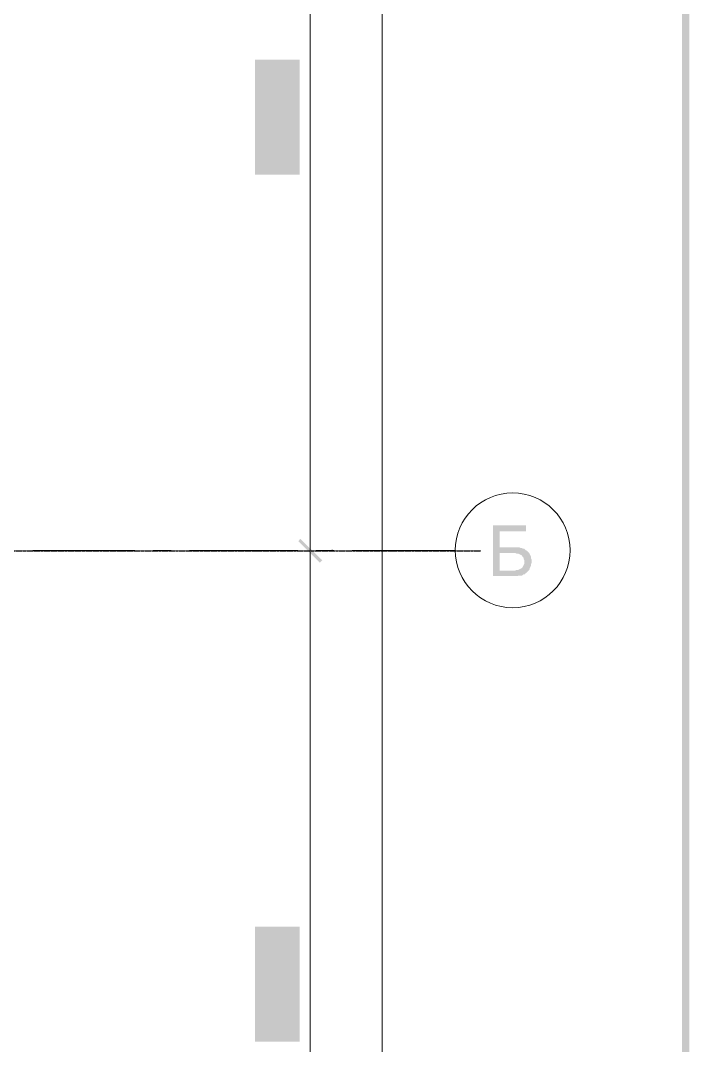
# Model space of a CAD drawing. Header units: millimetres. Extents: x -383313 to -161684, y -117025 to 99224.
# Drawn here: x -319668 to -315041, y -21004 to -13913 of the extents above; entities that cross this region are included whole.
import ezdxf

# ---------------------------------------------------------------- set-up
doc = ezdxf.new("R2010")
doc.units = ezdxf.units.MM
doc.header["$MEASUREMENT"] = 0
doc.linetypes.add('PS-GOST2.303 5', pattern=[24, 20, -1.5, 1, -1.5])
for name, color, linetype in [('PDF_Geometry', 7, 'Continuous'), ('PDF_Solid Fills', 7, 'Continuous'), ('PS_Оси', 5, 'PS-GOST2.303 5')]:
    doc.layers.add(name, color=color, linetype=linetype)

# ---------------------------------------------------------------- blocks, each defined once
blk = doc.blocks.new('A$Cf5759c35')
at = {"layer": 'PDF_Solid Fills'}
for points in [[(40440.9, 3979.3), (40440.9, 3979.3), (40440.9, 3953.9), (40445.1, 3949.7), (40445.1, 3945.5), (40449.3, 3937), (40453.6, 3932.8), (40453.6, 3932.8), (40457.8, 3928.5), (40466.3, 3924.3), (40466.3, 3979.3), (40466.3, 3979.3), (40466.3, 3987.8), (40466.3, 3992), (40470.5, 4000.5), (40474.7, 4004.7), (40479, 4009), (40487.4, 4013.2), (40487.4, 4013.2), (40491.7, 4017.4), (40495.9, 4017.4), (40500.1, 4021.7), (40504.4, 4021.7), (40508.6, 4021.7), (40517.1, 4025.9), (40525.5, 4025.9), (40529.8, 4025.9), (40538.2, 4025.9), (40546.7, 4025.9), (40559.4, 4025.9), (40567.9, 4025.9), (40567.9, 4025.9), (40580.6, 4025.9), (40589, 4025.9), (40597.5, 4025.9), (40606, 4025.9), (40610.2, 4025.9), (40618.7, 4025.9), (40627.1, 4021.7), (40631.4, 4021.7), (40635.6, 4021.7), (40639.8, 4017.4), (40644.1, 4017.4), (40648.3, 4013.2), (40652.5, 4013.2), (40656.8, 4009), (40661, 4000.5), (40665.2, 3996.3), (40669.5, 3992), (40669.5, 3983.6), (40669.5, 3979.3), (40673.7, 3924.3), (40677.9, 3928.5), (40682.2, 3932.8), (40686.4, 3937), (40686.4, 3945.5), (40690.6, 3949.7), (40690.6, 3958.2), (40694.9, 3962.4), (40694.9, 3970.9), (40694.9, 3979.3), (40694.9, 3979.3), (40694.9, 3987.8), (40694.9, 3992), (40690.6, 4000.5), (40690.6, 4004.7), (40686.4, 4013.2), (40682.2, 4017.4), (40682.2, 4021.7), (40677.9, 4025.9), (40673.7, 4030.1), (40669.5, 4034.4), (40665.2, 4038.6), (40656.8, 4042.8), (40652.5, 4042.8), (40644.1, 4047.1), (40639.8, 4051.3), (40635.6, 4051.3), (40631.4, 4051.3), (40627.1, 4055.5), (40618.7, 4055.5), (40614.4, 4055.5), (40606, 4055.5), (40597.5, 4059.8), (40593.3, 4059.8), (40584.8, 4059.8), (40576.3, 4059.8), (40567.9, 4059.8), (40563.6, 4059.8), (40555.2, 4059.8), (40546.7, 4059.8), (40538.2, 4059.8), (40534, 4059.8), (40525.5, 4055.5), (40521.3, 4055.5), (40512.8, 4055.5), (40508.6, 4055.5), (40500.1, 4051.3), (40495.9, 4051.3), (40487.4, 4047.1), (40483.2, 4042.8), (40474.7, 4042.8), (40470.5, 4038.6), (40470.5, 4038.6), (40466.3, 4034.4), (40462, 4030.1), (40453.6, 4025.9), (40449.3, 4017.4), (40449.3, 4013.2), (40445.1, 4013.2), (40445.1, 4004.7), (40440.9, 4000.5), (40440.9, 3992), (40440.9, 3983.6)], [(40466.3, 3924.3), (40470.5, 3920.1), (40474.7, 3915.8), (40483.2, 3911.6), (40487.4, 3907.4), (40495.9, 3907.4), (40495.9, 3903.1), (40504.4, 3903.1), (40508.6, 3903.1), (40517.1, 3898.9), (40521.3, 3898.9), (40529.8, 3898.9), (40534, 3898.9), (40542.5, 3898.9), (40550.9, 3898.9), (40559.4, 3894.7), (40567.9, 3894.7), (40572.1, 3894.7), (40580.6, 3894.7), (40589, 3898.9), (40597.5, 3898.9), (40606, 3898.9), (40614.4, 3898.9), (40618.7, 3898.9), (40627.1, 3903.1), (40631.4, 3903.1), (40639.8, 3907.4), (40644.1, 3907.4), (40648.3, 3911.6), (40656.8, 3911.6), (40661, 3915.8), (40665.2, 3920.1), (40669.5, 3920.1), (40673.7, 3924.3), (40669.5, 3979.3), (40669.5, 3975.1), (40669.5, 3970.9), (40665.2, 3962.4), (40665.2, 3958.2), (40661, 3953.9), (40656.8, 3945.5), (40648.3, 3941.2), (40648.3, 3941.2), (40644.1, 3941.2), (40639.8, 3937), (40635.6, 3937), (40631.4, 3932.8), (40622.9, 3932.8), (40618.7, 3932.8), (40610.2, 3928.5), (40601.7, 3928.5), (40593.3, 3928.5), (40584.8, 3928.5), (40576.3, 3928.5), (40567.9, 3928.5), (40559.4, 3928.5), (40550.9, 3928.5), (40542.5, 3928.5), (40534, 3928.5), (40525.5, 3928.5), (40521.3, 3932.8), (40512.8, 3932.8), (40508.6, 3932.8), (40500.1, 3937), (40495.9, 3937), (40491.7, 3941.2), (40487.4, 3941.2), (40483.2, 3945.5), (40479, 3949.7), (40474.7, 3953.9), (40470.5, 3958.2), (40466.3, 3962.4), (40466.3, 3970.9), (40466.3, 3979.3)], [(40440.9, 3784.6), (40440.9, 3784.6), (40440.9, 3759.2), (40445.1, 3755), (40445.1, 3750.7), (40449.3, 3742.3), (40453.6, 3738), (40453.6, 3738), (40457.8, 3733.8), (40466.3, 3729.6), (40466.3, 3784.6), (40466.3, 3784.6), (40466.3, 3793.1), (40466.3, 3797.3), (40470.5, 3805.8), (40474.7, 3810), (40479, 3814.2), (40487.4, 3818.5), (40487.4, 3818.5), (40491.7, 3822.7), (40495.9, 3822.7), (40500.1, 3826.9), (40504.4, 3826.9), (40508.6, 3826.9), (40517.1, 3831.2), (40525.5, 3831.2), (40529.8, 3831.2), (40538.2, 3831.2), (40546.7, 3831.2), (40559.4, 3831.2), (40567.9, 3831.2), (40567.9, 3831.2), (40580.6, 3831.2), (40589, 3831.2), (40597.5, 3831.2), (40606, 3831.2), (40610.2, 3831.2), (40618.7, 3831.2), (40627.1, 3826.9), (40631.4, 3826.9), (40635.6, 3826.9), (40639.8, 3822.7), (40644.1, 3822.7), (40648.3, 3818.5), (40652.5, 3818.5), (40656.8, 3814.2), (40661, 3805.8), (40665.2, 3801.5), (40669.5, 3797.3), (40669.5, 3788.8), (40669.5, 3784.6), (40673.7, 3729.6), (40677.9, 3733.8), (40682.2, 3738), (40686.4, 3742.3), (40686.4, 3750.7), (40690.6, 3755), (40690.6, 3763.4), (40694.9, 3767.7), (40694.9, 3776.1), (40694.9, 3784.6), (40694.9, 3784.6), (40694.9, 3793.1), (40694.9, 3797.3), (40690.6, 3805.8), (40690.6, 3810), (40686.4, 3818.5), (40682.2, 3822.7), (40682.2, 3826.9), (40677.9, 3831.2), (40673.7, 3835.4), (40669.5, 3839.6), (40665.2, 3843.9), (40656.8, 3848.1), (40652.5, 3848.1), (40644.1, 3852.3), (40639.8, 3856.6), (40635.6, 3856.6), (40631.4, 3856.6), (40627.1, 3860.8), (40618.7, 3860.8), (40614.4, 3860.8), (40606, 3860.8), (40597.5, 3865), (40593.3, 3865), (40584.8, 3865), (40576.3, 3865), (40567.9, 3865), (40563.6, 3865), (40555.2, 3865), (40546.7, 3865), (40538.2, 3865), (40534, 3865), (40525.5, 3860.8), (40521.3, 3860.8), (40512.8, 3860.8), (40508.6, 3860.8), (40500.1, 3856.6), (40495.9, 3856.6), (40487.4, 3852.3), (40483.2, 3848.1), (40474.7, 3848.1), (40470.5, 3843.9), (40470.5, 3843.9), (40466.3, 3839.6), (40462, 3835.4), (40453.6, 3831.2), (40449.3, 3822.7), (40449.3, 3818.5), (40445.1, 3818.5), (40445.1, 3810), (40440.9, 3805.8), (40440.9, 3797.3), (40440.9, 3788.8)], [(40466.3, 3729.6), (40470.5, 3725.3), (40474.7, 3721.1), (40483.2, 3716.9), (40487.4, 3712.6), (40495.9, 3712.6), (40495.9, 3708.4), (40504.4, 3708.4), (40508.6, 3708.4), (40517.1, 3704.2), (40521.3, 3704.2), (40529.8, 3704.2), (40534, 3704.2), (40542.5, 3704.2), (40550.9, 3704.2), (40559.4, 3699.9), (40567.9, 3699.9), (40572.1, 3699.9), (40580.6, 3699.9), (40589, 3704.2), (40597.5, 3704.2), (40606, 3704.2), (40614.4, 3704.2), (40618.7, 3704.2), (40627.1, 3708.4), (40631.4, 3708.4), (40639.8, 3712.6), (40644.1, 3712.6), (40648.3, 3716.9), (40656.8, 3716.9), (40661, 3721.1), (40665.2, 3725.3), (40669.5, 3725.3), (40673.7, 3729.6), (40669.5, 3784.6), (40669.5, 3780.4), (40669.5, 3776.1), (40665.2, 3767.7), (40665.2, 3763.4), (40661, 3759.2), (40656.8, 3750.7), (40648.3, 3746.5), (40648.3, 3746.5), (40644.1, 3746.5), (40639.8, 3742.3), (40635.6, 3742.3), (40631.4, 3738), (40622.9, 3738), (40618.7, 3738), (40610.2, 3733.8), (40601.7, 3733.8), (40593.3, 3733.8), (40584.8, 3733.8), (40576.3, 3733.8), (40567.9, 3733.8), (40559.4, 3733.8), (40550.9, 3733.8), (40542.5, 3733.8), (40534, 3733.8), (40525.5, 3733.8), (40521.3, 3738), (40512.8, 3738), (40508.6, 3738), (40500.1, 3742.3), (40495.9, 3742.3), (40491.7, 3746.5), (40487.4, 3746.5), (40483.2, 3750.7), (40479, 3755), (40474.7, 3759.2), (40470.5, 3763.4), (40466.3, 3767.7), (40466.3, 3776.1), (40466.3, 3784.6)], [(40440.9, 3589.9), (40440.9, 3589.9), (40440.9, 3564.5), (40445.1, 3560.2), (40445.1, 3556), (40449.3, 3547.5), (40453.6, 3543.3), (40453.6, 3543.3), (40457.8, 3539.1), (40466.3, 3534.8), (40466.3, 3589.9), (40466.3, 3589.9), (40466.3, 3598.3), (40466.3, 3602.6), (40470.5, 3611), (40474.7, 3615.3), (40479, 3619.5), (40487.4, 3623.7), (40487.4, 3623.7), (40491.7, 3628), (40495.9, 3628), (40500.1, 3632.2), (40504.4, 3632.2), (40508.6, 3632.2), (40517.1, 3636.4), (40525.5, 3636.4), (40529.8, 3636.4), (40538.2, 3636.4), (40546.7, 3636.4), (40559.4, 3636.4), (40567.9, 3636.4), (40567.9, 3636.4), (40580.6, 3636.4), (40589, 3636.4), (40597.5, 3636.4), (40606, 3636.4), (40610.2, 3636.4), (40618.7, 3636.4), (40627.1, 3632.2), (40631.4, 3632.2), (40635.6, 3632.2), (40639.8, 3628), (40644.1, 3628), (40648.3, 3623.7), (40652.5, 3623.7), (40656.8, 3619.5), (40661, 3611), (40665.2, 3606.8), (40669.5, 3602.6), (40669.5, 3594.1), (40669.5, 3589.9), (40673.7, 3534.8), (40677.9, 3539.1), (40682.2, 3543.3), (40686.4, 3547.5), (40686.4, 3556), (40690.6, 3560.2), (40690.6, 3568.7), (40694.9, 3572.9), (40694.9, 3581.4), (40694.9, 3589.9), (40694.9, 3589.9), (40694.9, 3598.3), (40694.9, 3602.6), (40690.6, 3611), (40690.6, 3615.3), (40686.4, 3623.7), (40682.2, 3628), (40682.2, 3632.2), (40677.9, 3636.4), (40673.7, 3640.7), (40669.5, 3644.9), (40665.2, 3649.1), (40656.8, 3653.4), (40652.5, 3653.4), (40644.1, 3657.6), (40639.8, 3661.8), (40635.6, 3661.8), (40631.4, 3661.8), (40627.1, 3666.1), (40618.7, 3666.1), (40614.4, 3666.1), (40606, 3666.1), (40597.5, 3670.3), (40593.3, 3670.3), (40584.8, 3670.3), (40576.3, 3670.3), (40567.9, 3670.3), (40563.6, 3670.3), (40555.2, 3670.3), (40546.7, 3670.3), (40538.2, 3670.3), (40534, 3670.3), (40525.5, 3666.1), (40521.3, 3666.1), (40512.8, 3666.1), (40508.6, 3666.1), (40500.1, 3661.8), (40495.9, 3661.8), (40487.4, 3657.6), (40483.2, 3653.4), (40474.7, 3653.4), (40470.5, 3649.1), (40470.5, 3649.1), (40466.3, 3644.9), (40462, 3640.7), (40453.6, 3636.4), (40449.3, 3628), (40449.3, 3623.7), (40445.1, 3623.7), (40445.1, 3615.3), (40440.9, 3611), (40440.9, 3602.6), (40440.9, 3594.1)], [(40466.3, 3534.8), (40470.5, 3530.6), (40474.7, 3526.4), (40483.2, 3522.1), (40487.4, 3517.9), (40495.9, 3517.9), (40495.9, 3513.7), (40504.4, 3513.7), (40508.6, 3513.7), (40517.1, 3509.4), (40521.3, 3509.4), (40529.8, 3509.4), (40534, 3509.4), (40542.5, 3509.4), (40550.9, 3509.4), (40559.4, 3505.2), (40567.9, 3505.2), (40572.1, 3505.2), (40580.6, 3505.2), (40589, 3509.4), (40597.5, 3509.4), (40606, 3509.4), (40614.4, 3509.4), (40618.7, 3509.4), (40627.1, 3513.7), (40631.4, 3513.7), (40639.8, 3517.9), (40644.1, 3517.9), (40648.3, 3522.1), (40656.8, 3522.1), (40661, 3526.4), (40665.2, 3530.6), (40669.5, 3530.6), (40673.7, 3534.8), (40669.5, 3589.9), (40669.5, 3585.6), (40669.5, 3581.4), (40665.2, 3572.9), (40665.2, 3568.7), (40661, 3564.5), (40656.8, 3556), (40648.3, 3551.8), (40648.3, 3551.8), (40644.1, 3551.8), (40639.8, 3547.5), (40635.6, 3547.5), (40631.4, 3543.3), (40622.9, 3543.3), (40618.7, 3543.3), (40610.2, 3539.1), (40601.7, 3539.1), (40593.3, 3539.1), (40584.8, 3539.1), (40576.3, 3539.1), (40567.9, 3539.1), (40559.4, 3539.1), (40550.9, 3539.1), (40542.5, 3539.1), (40534, 3539.1), (40525.5, 3539.1), (40521.3, 3543.3), (40512.8, 3543.3), (40508.6, 3543.3), (40500.1, 3547.5), (40495.9, 3547.5), (40491.7, 3551.8), (40487.4, 3551.8), (40483.2, 3556), (40479, 3560.2), (40474.7, 3564.5), (40470.5, 3568.7), (40466.3, 3572.9), (40466.3, 3581.4), (40466.3, 3589.9)], [(40550.9, 3454.4), (40555.2, 3395.1), (40555.2, 3407.8), (40559.4, 3416.3), (40563.6, 3420.5), (40563.6, 3424.8), (40572.1, 3429), (40572.1, 3433.2), (40576.3, 3437.5), (40584.8, 3437.5), (40589, 3441.7), (40597.5, 3441.7), (40601.7, 3445.9), (40610.2, 3445.9), (40618.7, 3445.9), (40622.9, 3441.7), (40631.4, 3441.7), (40635.6, 3441.7), (40644.1, 3437.5), (40648.3, 3433.2), (40652.5, 3429), (40656.8, 3429), (40661, 3420.5), (40665.2, 3416.3), (40669.5, 3412.1), (40669.5, 3403.6), (40669.5, 3395.1), (40669.5, 3454.4), (40665.2, 3458.6), (40661, 3462.9), (40652.5, 3467.1), (40648.3, 3467.1), (40644.1, 3471.3), (40635.6, 3471.3), (40631.4, 3475.6), (40622.9, 3475.6), (40618.7, 3475.6), (40610.2, 3475.6), (40606, 3475.6), (40597.5, 3475.6), (40593.3, 3475.6), (40584.8, 3471.3), (40580.6, 3471.3), (40572.1, 3467.1), (40567.9, 3467.1), (40559.4, 3462.9), (40555.2, 3458.6)], [(40440.9, 3399.4), (40440.9, 3374), (40445.1, 3369.7), (40449.3, 3361.3), (40449.3, 3357), (40453.6, 3352.8), (40457.8, 3348.6), (40462, 3344.3), (40466.3, 3399.4), (40466.3, 3399.4), (40466.3, 3407.8), (40466.3, 3412.1), (40470.5, 3420.5), (40474.7, 3424.8), (40479, 3429), (40479, 3429), (40483.2, 3433.2), (40487.4, 3437.5), (40495.9, 3437.5), (40504.4, 3441.7), (40500.1, 3471.3), (40495.9, 3471.3), (40491.7, 3471.3), (40483.2, 3467.1), (40479, 3462.9), (40470.5, 3462.9), (40466.3, 3458.6), (40462, 3454.4), (40457.8, 3450.2), (40453.6, 3445.9), (40449.3, 3441.7), (40445.1, 3433.2), (40445.1, 3429), (40440.9, 3420.5), (40440.9, 3416.3), (40440.9, 3407.8)], [(40462, 3344.3), (40466.3, 3335.9), (40474.7, 3335.9), (40479, 3331.6), (40483.2, 3327.4), (40487.4, 3327.4), (40491.7, 3323.2), (40500.1, 3323.2), (40504.4, 3318.9), (40512.8, 3318.9), (40517.1, 3314.7), (40525.5, 3314.7), (40534, 3314.7), (40538.2, 3310.5), (40546.7, 3310.5), (40555.2, 3310.5), (40563.6, 3310.5), (40572.1, 3310.5), (40576.3, 3310.5), (40584.8, 3310.5), (40593.3, 3310.5), (40601.7, 3310.5), (40610.2, 3314.7), (40618.7, 3314.7), (40622.9, 3314.7), (40631.4, 3318.9), (40635.6, 3318.9), (40644.1, 3323.2), (40648.3, 3323.2), (40652.5, 3327.4), (40656.8, 3327.4), (40661, 3331.6), (40665.2, 3335.9), (40669.5, 3335.9), (40673.7, 3344.3), (40677.9, 3348.6), (40682.2, 3352.8), (40686.4, 3357), (40686.4, 3365.5), (40690.6, 3369.7), (40690.6, 3378.2), (40694.9, 3382.4), (40694.9, 3390.9), (40694.9, 3399.4), (40694.9, 3399.4), (40694.9, 3403.6), (40694.9, 3412.1), (40690.6, 3420.5), (40690.6, 3424.8), (40686.4, 3433.2), (40682.2, 3437.5), (40682.2, 3437.5), (40677.9, 3445.9), (40673.7, 3450.2), (40669.5, 3454.4), (40669.5, 3395.1), (40669.5, 3390.9), (40669.5, 3382.4), (40665.2, 3378.2), (40661, 3369.7), (40661, 3369.7), (40656.8, 3365.5), (40652.5, 3361.3), (40648.3, 3357), (40639.8, 3352.8), (40635.6, 3352.8), (40631.4, 3348.6), (40622.9, 3348.6), (40618.7, 3348.6), (40610.2, 3344.3), (40606, 3344.3), (40601.7, 3348.6), (40593.3, 3348.6), (40584.8, 3348.6), (40580.6, 3352.8), (40576.3, 3357), (40572.1, 3361.3), (40567.9, 3365.5), (40563.6, 3369.7), (40563.6, 3340.1), (40559.4, 3340.1), (40550.9, 3340.1), (40542.5, 3344.3), (40534, 3344.3), (40525.5, 3344.3), (40521.3, 3344.3), (40512.8, 3348.6), (40508.6, 3348.6), (40504.4, 3348.6), (40500.1, 3352.8), (40491.7, 3357), (40487.4, 3361.3), (40483.2, 3365.5), (40479, 3369.7), (40474.7, 3374), (40470.5, 3378.2), (40466.3, 3386.7), (40466.3, 3390.9), (40466.3, 3399.4)], [(40529.8, 3403.6), (40529.8, 3403.6), (40529.8, 3382.4), (40534, 3374), (40538.2, 3369.7), (40538.2, 3365.5), (40542.5, 3361.3), (40546.7, 3357), (40550.9, 3348.6), (40555.2, 3344.3), (40563.6, 3340.1), (40563.6, 3369.7), (40559.4, 3378.2), (40559.4, 3382.4), (40555.2, 3390.9), (40555.2, 3395.1), (40550.9, 3454.4), (40546.7, 3450.2), (40542.5, 3445.9), (40538.2, 3441.7), (40534, 3433.2), (40534, 3429), (40529.8, 3420.5), (40529.8, 3416.3), (40529.8, 3407.8)], [(42290.8, 859.4), (42062.2, 859.4), (42062.2, 508), (42231.6, 508), (42240, 512.2), (42252.7, 512.2), (42261.2, 512.2), (42269.7, 516.5), (42273.9, 520.7), (42282.4, 520.7), (42282.4, 524.9), (42290.8, 529.2), (42299.3, 537.6), (42307.8, 546.1), (42108.8, 546.1), (42108.8, 668.9), (42172.3, 668.9), (42307.8, 673.1), (42299.3, 681.6), (42290.8, 685.8), (42286.6, 690), (42278.1, 698.5), (42269.7, 698.5), (42261.2, 702.7), (42252.7, 702.7), (42244.3, 707), (42235.8, 707), (42227.3, 707), (42214.6, 707), (42206.2, 707), (42193.5, 707), (42108.8, 707), (42108.8, 817), (42290.8, 817)], [(42307.8, 673.1), (42172.3, 668.9), (42214.6, 668.9), (42223.1, 664.6), (42231.6, 664.6), (42235.8, 664.6), (42244.3, 660.4), (42252.7, 656.2), (42261.2, 651.9), (42265.4, 643.5), (42265.4, 643.5), (42273.9, 635), (42273.9, 626.5), (42278.1, 618.1), (42278.1, 609.6), (42278.1, 605.4), (42278.1, 592.7), (42273.9, 584.2), (42269.7, 575.7), (42265.4, 567.3), (42261.2, 563), (42257, 563), (42252.7, 558.8), (42244.3, 554.6), (42235.8, 550.3), (42223.1, 550.3), (42214.6, 546.1), (42201.9, 546.1), (42108.8, 546.1), (42307.8, 546.1), (42312, 550.3), (42316.2, 558.8), (42316.2, 563), (42320.5, 571.5), (42324.7, 580), (42324.7, 588.4), (42328.9, 601.1), (42328.9, 609.6), (42328.9, 613.8), (42328.9, 622.3), (42324.7, 630.8), (42324.7, 643.5), (42320.5, 651.9), (42316.2, 660.4), (42312, 668.9)], [(40440.9, -2019.3), (40440.9, -2019.3), (40440.9, -2044.7), (40445.1, -2048.9), (40445.1, -2053.2), (40449.3, -2061.6), (40453.6, -2065.9), (40453.6, -2065.9), (40457.8, -2070.1), (40466.3, -2074.3), (40466.3, -2019.3), (40466.3, -2019.3), (40466.3, -2010.8), (40466.3, -2006.6), (40470.5, -1998.1), (40474.7, -1993.9), (40479, -1989.7), (40487.4, -1985.4), (40487.4, -1985.4), (40491.7, -1981.2), (40495.9, -1981.2), (40500.1, -1977), (40504.4, -1977), (40508.6, -1977), (40517.1, -1972.7), (40525.5, -1972.7), (40529.8, -1972.7), (40538.2, -1972.7), (40546.7, -1972.7), (40559.4, -1972.7), (40567.9, -1972.7), (40567.9, -1972.7), (40580.6, -1972.7), (40589, -1972.7), (40597.5, -1972.7), (40606, -1972.7), (40610.2, -1972.7), (40618.7, -1972.7), (40627.1, -1977), (40631.4, -1977), (40635.6, -1977), (40639.8, -1981.2), (40644.1, -1981.2), (40648.3, -1985.4), (40652.5, -1985.4), (40656.8, -1989.7), (40661, -1998.1), (40665.2, -2002.4), (40669.5, -2006.6), (40669.5, -2015.1), (40669.5, -2019.3), (40673.7, -2074.3), (40677.9, -2070.1), (40682.2, -2065.9), (40686.4, -2061.6), (40686.4, -2053.2), (40690.6, -2048.9), (40690.6, -2040.5), (40694.9, -2036.2), (40694.9, -2027.8), (40694.9, -2019.3), (40694.9, -2019.3), (40694.9, -2010.8), (40694.9, -2006.6), (40690.6, -1998.1), (40690.6, -1993.9), (40686.4, -1985.4), (40682.2, -1981.2), (40682.2, -1977), (40677.9, -1972.7), (40673.7, -1968.5), (40669.5, -1964.3), (40665.2, -1960), (40656.8, -1955.8), (40652.5, -1955.8), (40644.1, -1951.6), (40639.8, -1947.3), (40635.6, -1947.3), (40631.4, -1947.3), (40627.1, -1943.1), (40618.7, -1943.1), (40614.4, -1943.1), (40606, -1943.1), (40597.5, -1938.9), (40593.3, -1938.9), (40584.8, -1938.9), (40576.3, -1938.9), (40567.9, -1938.9), (40563.6, -1938.9), (40555.2, -1938.9), (40546.7, -1938.9), (40538.2, -1938.9), (40534, -1938.9), (40525.5, -1943.1), (40521.3, -1943.1), (40512.8, -1943.1), (40508.6, -1943.1), (40500.1, -1947.3), (40495.9, -1947.3), (40487.4, -1951.6), (40483.2, -1955.8), (40474.7, -1955.8), (40470.5, -1960), (40470.5, -1960), (40466.3, -1964.3), (40462, -1968.5), (40453.6, -1972.7), (40449.3, -1981.2), (40449.3, -1985.4), (40445.1, -1985.4), (40445.1, -1993.9), (40440.9, -1998.1), (40440.9, -2006.6), (40440.9, -2015.1)], [(40466.3, -2074.3), (40470.5, -2078.6), (40474.7, -2082.8), (40483.2, -2087), (40487.4, -2091.3), (40495.9, -2091.3), (40495.9, -2095.5), (40504.4, -2095.5), (40508.6, -2095.5), (40517.1, -2099.7), (40521.3, -2099.7), (40529.8, -2099.7), (40534, -2099.7), (40542.5, -2099.7), (40550.9, -2099.7), (40559.4, -2104), (40567.9, -2104), (40572.1, -2104), (40580.6, -2104), (40589, -2099.7), (40597.5, -2099.7), (40606, -2099.7), (40614.4, -2099.7), (40618.7, -2099.7), (40627.1, -2095.5), (40631.4, -2095.5), (40639.8, -2091.3), (40644.1, -2091.3), (40648.3, -2087), (40656.8, -2087), (40661, -2082.8), (40665.2, -2078.6), (40669.5, -2078.6), (40673.7, -2074.3), (40669.5, -2019.3), (40669.5, -2023.5), (40669.5, -2027.8), (40665.2, -2036.2), (40665.2, -2040.5), (40661, -2044.7), (40656.8, -2053.2), (40648.3, -2057.4), (40648.3, -2057.4), (40644.1, -2057.4), (40639.8, -2061.6), (40635.6, -2061.6), (40631.4, -2065.9), (40622.9, -2065.9), (40618.7, -2065.9), (40610.2, -2070.1), (40601.7, -2070.1), (40593.3, -2070.1), (40584.8, -2070.1), (40576.3, -2070.1), (40567.9, -2070.1), (40559.4, -2070.1), (40550.9, -2070.1), (40542.5, -2070.1), (40534, -2070.1), (40525.5, -2070.1), (40521.3, -2065.9), (40512.8, -2065.9), (40508.6, -2065.9), (40500.1, -2061.6), (40495.9, -2061.6), (40491.7, -2057.4), (40487.4, -2057.4), (40483.2, -2053.2), (40479, -2048.9), (40474.7, -2044.7), (40470.5, -2040.5), (40466.3, -2036.2), (40466.3, -2027.8), (40466.3, -2019.3)], [(40440.9, -2214), (40440.9, -2214), (40440.9, -2239.4), (40445.1, -2243.7), (40445.1, -2247.9), (40449.3, -2256.4), (40453.6, -2260.6), (40453.6, -2260.6), (40457.8, -2264.8), (40466.3, -2269.1), (40466.3, -2214), (40466.3, -2214), (40466.3, -2205.6), (40466.3, -2201.3), (40470.5, -2192.9), (40474.7, -2188.6), (40479, -2184.4), (40487.4, -2180.2), (40487.4, -2180.2), (40491.7, -2175.9), (40495.9, -2175.9), (40500.1, -2171.7), (40504.4, -2171.7), (40508.6, -2171.7), (40517.1, -2167.5), (40525.5, -2167.5), (40529.8, -2167.5), (40538.2, -2167.5), (40546.7, -2167.5), (40559.4, -2167.5), (40567.9, -2167.5), (40567.9, -2167.5), (40580.6, -2167.5), (40589, -2167.5), (40597.5, -2167.5), (40606, -2167.5), (40610.2, -2167.5), (40618.7, -2167.5), (40627.1, -2171.7), (40631.4, -2171.7), (40635.6, -2171.7), (40639.8, -2175.9), (40644.1, -2175.9), (40648.3, -2180.2), (40652.5, -2180.2), (40656.8, -2184.4), (40661, -2192.9), (40665.2, -2197.1), (40669.5, -2201.3), (40669.5, -2209.8), (40669.5, -2214), (40673.7, -2269.1), (40677.9, -2264.8), (40682.2, -2260.6), (40686.4, -2256.4), (40686.4, -2247.9), (40690.6, -2243.7), (40690.6, -2235.2), (40694.9, -2231), (40694.9, -2222.5), (40694.9, -2214), (40694.9, -2214), (40694.9, -2205.6), (40694.9, -2201.3), (40690.6, -2192.9), (40690.6, -2188.6), (40686.4, -2180.2), (40682.2, -2175.9), (40682.2, -2171.7), (40677.9, -2167.5), (40673.7, -2163.2), (40669.5, -2159), (40665.2, -2154.8), (40656.8, -2150.5), (40652.5, -2150.5), (40644.1, -2146.3), (40639.8, -2142.1), (40635.6, -2142.1), (40631.4, -2142.1), (40627.1, -2137.8), (40618.7, -2137.8), (40614.4, -2137.8), (40606, -2137.8), (40597.5, -2133.6), (40593.3, -2133.6), (40584.8, -2133.6), (40576.3, -2133.6), (40567.9, -2133.6), (40563.6, -2133.6), (40555.2, -2133.6), (40546.7, -2133.6), (40538.2, -2133.6), (40534, -2133.6), (40525.5, -2137.8), (40521.3, -2137.8), (40512.8, -2137.8), (40508.6, -2137.8), (40500.1, -2142.1), (40495.9, -2142.1), (40487.4, -2146.3), (40483.2, -2150.5), (40474.7, -2150.5), (40470.5, -2154.8), (40470.5, -2154.8), (40466.3, -2159), (40462, -2163.2), (40453.6, -2167.5), (40449.3, -2175.9), (40449.3, -2180.2), (40445.1, -2180.2), (40445.1, -2188.6), (40440.9, -2192.9), (40440.9, -2201.3), (40440.9, -2209.8)], [(40466.3, -2269.1), (40470.5, -2273.3), (40474.7, -2277.5), (40483.2, -2281.8), (40487.4, -2286), (40495.9, -2286), (40495.9, -2290.2), (40504.4, -2290.2), (40508.6, -2290.2), (40517.1, -2294.5), (40521.3, -2294.5), (40529.8, -2294.5), (40534, -2294.5), (40542.5, -2294.5), (40550.9, -2294.5), (40559.4, -2298.7), (40567.9, -2298.7), (40572.1, -2298.7), (40580.6, -2298.7), (40589, -2294.5), (40597.5, -2294.5), (40606, -2294.5), (40614.4, -2294.5), (40618.7, -2294.5), (40627.1, -2290.2), (40631.4, -2290.2), (40639.8, -2286), (40644.1, -2286), (40648.3, -2281.8), (40656.8, -2281.8), (40661, -2277.5), (40665.2, -2273.3), (40669.5, -2273.3), (40673.7, -2269.1), (40669.5, -2214), (40669.5, -2218.3), (40669.5, -2222.5), (40665.2, -2231), (40665.2, -2235.2), (40661, -2239.4), (40656.8, -2247.9), (40648.3, -2252.1), (40648.3, -2252.1), (40644.1, -2252.1), (40639.8, -2256.4), (40635.6, -2256.4), (40631.4, -2260.6), (40622.9, -2260.6), (40618.7, -2260.6), (40610.2, -2264.8), (40601.7, -2264.8), (40593.3, -2264.8), (40584.8, -2264.8), (40576.3, -2264.8), (40567.9, -2264.8), (40559.4, -2264.8), (40550.9, -2264.8), (40542.5, -2264.8), (40534, -2264.8), (40525.5, -2264.8), (40521.3, -2260.6), (40512.8, -2260.6), (40508.6, -2260.6), (40500.1, -2256.4), (40495.9, -2256.4), (40491.7, -2252.1), (40487.4, -2252.1), (40483.2, -2247.9), (40479, -2243.7), (40474.7, -2239.4), (40470.5, -2235.2), (40466.3, -2231), (40466.3, -2222.5), (40466.3, -2214)], [(40440.9, -2408.8), (40440.9, -2408.8), (40440.9, -2434.2), (40445.1, -2438.4), (40445.1, -2442.6), (40449.3, -2451.1), (40453.6, -2455.3), (40453.6, -2455.3), (40457.8, -2459.6), (40466.3, -2463.8), (40466.3, -2408.8), (40466.3, -2408.8), (40466.3, -2400.3), (40466.3, -2396.1), (40470.5, -2387.6), (40474.7, -2383.4), (40479, -2379.1), (40487.4, -2374.9), (40487.4, -2374.9), (40491.7, -2370.7), (40495.9, -2370.7), (40500.1, -2366.4), (40504.4, -2366.4), (40508.6, -2366.4), (40517.1, -2362.2), (40525.5, -2362.2), (40529.8, -2362.2), (40538.2, -2362.2), (40546.7, -2362.2), (40559.4, -2362.2), (40567.9, -2362.2), (40567.9, -2362.2), (40580.6, -2362.2), (40589, -2362.2), (40597.5, -2362.2), (40606, -2362.2), (40610.2, -2362.2), (40618.7, -2362.2), (40627.1, -2366.4), (40631.4, -2366.4), (40635.6, -2366.4), (40639.8, -2370.7), (40644.1, -2370.7), (40648.3, -2374.9), (40652.5, -2374.9), (40656.8, -2379.1), (40661, -2387.6), (40665.2, -2391.8), (40669.5, -2396.1), (40669.5, -2404.5), (40669.5, -2408.8), (40673.7, -2463.8), (40677.9, -2459.6), (40682.2, -2455.3), (40686.4, -2451.1), (40686.4, -2442.6), (40690.6, -2438.4), (40690.6, -2429.9), (40694.9, -2425.7), (40694.9, -2417.2), (40694.9, -2408.8), (40694.9, -2408.8), (40694.9, -2400.3), (40694.9, -2396.1), (40690.6, -2387.6), (40690.6, -2383.4), (40686.4, -2374.9), (40682.2, -2370.7), (40682.2, -2366.4), (40677.9, -2362.2), (40673.7, -2358), (40669.5, -2353.7), (40665.2, -2349.5), (40656.8, -2345.3), (40652.5, -2345.3), (40644.1, -2341), (40639.8, -2336.8), (40635.6, -2336.8), (40631.4, -2336.8), (40627.1, -2332.6), (40618.7, -2332.6), (40614.4, -2332.6), (40606, -2332.6), (40597.5, -2328.3), (40593.3, -2328.3), (40584.8, -2328.3), (40576.3, -2328.3), (40567.9, -2328.3), (40563.6, -2328.3), (40555.2, -2328.3), (40546.7, -2328.3), (40538.2, -2328.3), (40534, -2328.3), (40525.5, -2332.6), (40521.3, -2332.6), (40512.8, -2332.6), (40508.6, -2332.6), (40500.1, -2336.8), (40495.9, -2336.8), (40487.4, -2341), (40483.2, -2345.3), (40474.7, -2345.3), (40470.5, -2349.5), (40470.5, -2349.5), (40466.3, -2353.7), (40462, -2358), (40453.6, -2362.2), (40449.3, -2370.7), (40449.3, -2374.9), (40445.1, -2374.9), (40445.1, -2383.4), (40440.9, -2387.6), (40440.9, -2396.1), (40440.9, -2404.5)], [(40466.3, -2463.8), (40470.5, -2468), (40474.7, -2472.3), (40483.2, -2476.5), (40487.4, -2480.7), (40495.9, -2480.7), (40495.9, -2485), (40504.4, -2485), (40508.6, -2485), (40517.1, -2489.2), (40521.3, -2489.2), (40529.8, -2489.2), (40534, -2489.2), (40542.5, -2489.2), (40550.9, -2489.2), (40559.4, -2493.4), (40567.9, -2493.4), (40572.1, -2493.4), (40580.6, -2493.4), (40589, -2489.2), (40597.5, -2489.2), (40606, -2489.2), (40614.4, -2489.2), (40618.7, -2489.2), (40627.1, -2485), (40631.4, -2485), (40639.8, -2480.7), (40644.1, -2480.7), (40648.3, -2476.5), (40656.8, -2476.5), (40661, -2472.3), (40665.2, -2468), (40669.5, -2468), (40673.7, -2463.8), (40669.5, -2408.8), (40669.5, -2413), (40669.5, -2417.2), (40665.2, -2425.7), (40665.2, -2429.9), (40661, -2434.2), (40656.8, -2442.6), (40648.3, -2446.9), (40648.3, -2446.9), (40644.1, -2446.9), (40639.8, -2451.1), (40635.6, -2451.1), (40631.4, -2455.3), (40622.9, -2455.3), (40618.7, -2455.3), (40610.2, -2459.6), (40601.7, -2459.6), (40593.3, -2459.6), (40584.8, -2459.6), (40576.3, -2459.6), (40567.9, -2459.6), (40559.4, -2459.6), (40550.9, -2459.6), (40542.5, -2459.6), (40534, -2459.6), (40525.5, -2459.6), (40521.3, -2455.3), (40512.8, -2455.3), (40508.6, -2455.3), (40500.1, -2451.1), (40495.9, -2451.1), (40491.7, -2446.9), (40487.4, -2446.9), (40483.2, -2442.6), (40479, -2438.4), (40474.7, -2434.2), (40470.5, -2429.9), (40466.3, -2425.7), (40466.3, -2417.2), (40466.3, -2408.8)], [(40440.9, -2599.3), (40440.9, -2624.7), (40445.1, -2628.9), (40449.3, -2637.4), (40449.3, -2641.6), (40453.6, -2645.8), (40457.8, -2650.1), (40462, -2654.3), (40466.3, -2599.3), (40466.3, -2599.3), (40466.3, -2590.8), (40466.3, -2586.6), (40470.5, -2578.1), (40474.7, -2573.9), (40479, -2569.6), (40479, -2569.6), (40483.2, -2565.4), (40487.4, -2561.2), (40495.9, -2561.2), (40504.4, -2556.9), (40500.1, -2527.3), (40495.9, -2527.3), (40491.7, -2527.3), (40483.2, -2531.5), (40479, -2535.8), (40470.5, -2535.8), (40466.3, -2540), (40462, -2544.2), (40457.8, -2548.5), (40453.6, -2552.7), (40449.3, -2556.9), (40445.1, -2565.4), (40445.1, -2569.6), (40440.9, -2578.1), (40440.9, -2582.3), (40440.9, -2590.8)], [(40462, -2654.3), (40466.3, -2662.8), (40474.7, -2662.8), (40479, -2667), (40483.2, -2671.2), (40487.4, -2671.2), (40491.7, -2675.5), (40500.1, -2675.5), (40504.4, -2679.7), (40512.8, -2679.7), (40517.1, -2683.9), (40525.5, -2683.9), (40534, -2683.9), (40538.2, -2688.2), (40546.7, -2688.2), (40555.2, -2688.2), (40563.6, -2688.2), (40572.1, -2688.2), (40576.3, -2688.2), (40584.8, -2688.2), (40593.3, -2688.2), (40601.7, -2688.2), (40610.2, -2683.9), (40618.7, -2683.9), (40622.9, -2683.9), (40631.4, -2679.7), (40635.6, -2679.7), (40644.1, -2675.5), (40648.3, -2675.5), (40652.5, -2671.2), (40656.8, -2671.2), (40661, -2667), (40665.2, -2662.8), (40669.5, -2662.8), (40673.7, -2654.3), (40677.9, -2650.1), (40682.2, -2645.8), (40686.4, -2641.6), (40686.4, -2633.1), (40690.6, -2628.9), (40690.6, -2620.4), (40694.9, -2616.2), (40694.9, -2607.7), (40694.9, -2599.3), (40694.9, -2599.3), (40694.9, -2595), (40694.9, -2586.6), (40690.6, -2578.1), (40690.6, -2573.9), (40686.4, -2565.4), (40682.2, -2561.2), (40682.2, -2561.2), (40677.9, -2552.7), (40673.7, -2548.5), (40669.5, -2544.2), (40669.5, -2603.5), (40669.5, -2607.7), (40669.5, -2616.2), (40665.2, -2620.4), (40661, -2628.9), (40661, -2628.9), (40656.8, -2633.1), (40652.5, -2637.4), (40648.3, -2641.6), (40639.8, -2645.8), (40635.6, -2645.8), (40631.4, -2650.1), (40622.9, -2650.1), (40618.7, -2650.1), (40610.2, -2654.3), (40606, -2654.3), (40601.7, -2650.1), (40593.3, -2650.1), (40584.8, -2650.1), (40580.6, -2645.8), (40576.3, -2641.6), (40572.1, -2637.4), (40567.9, -2633.1), (40563.6, -2628.9), (40563.6, -2658.5), (40559.4, -2658.5), (40550.9, -2658.5), (40542.5, -2654.3), (40534, -2654.3), (40525.5, -2654.3), (40521.3, -2654.3), (40512.8, -2650.1), (40508.6, -2650.1), (40504.4, -2650.1), (40500.1, -2645.8), (40491.7, -2641.6), (40487.4, -2637.4), (40483.2, -2633.1), (40479, -2628.9), (40474.7, -2624.7), (40470.5, -2620.4), (40466.3, -2612), (40466.3, -2607.7), (40466.3, -2599.3)], [(40529.8, -2595), (40529.8, -2595), (40529.8, -2616.2), (40534, -2624.7), (40538.2, -2628.9), (40538.2, -2633.1), (40542.5, -2637.4), (40546.7, -2641.6), (40550.9, -2650.1), (40555.2, -2654.3), (40563.6, -2658.5), (40563.6, -2628.9), (40559.4, -2620.4), (40559.4, -2616.2), (40555.2, -2607.7), (40555.2, -2603.5), (40550.9, -2544.2), (40546.7, -2548.5), (40542.5, -2552.7), (40538.2, -2556.9), (40534, -2565.4), (40534, -2569.6), (40529.8, -2578.1), (40529.8, -2582.3), (40529.8, -2590.8)], [(40550.9, -2544.2), (40555.2, -2603.5), (40555.2, -2590.8), (40559.4, -2582.3), (40563.6, -2578.1), (40563.6, -2573.9), (40572.1, -2569.6), (40572.1, -2565.4), (40576.3, -2561.2), (40584.8, -2561.2), (40589, -2556.9), (40597.5, -2556.9), (40601.7, -2552.7), (40610.2, -2552.7), (40618.7, -2552.7), (40622.9, -2556.9), (40631.4, -2556.9), (40635.6, -2556.9), (40644.1, -2561.2), (40648.3, -2565.4), (40652.5, -2569.6), (40656.8, -2569.6), (40661, -2578.1), (40665.2, -2582.3), (40669.5, -2586.6), (40669.5, -2595), (40669.5, -2603.5), (40669.5, -2544.2), (40665.2, -2540), (40661, -2535.8), (40652.5, -2531.5), (40648.3, -2531.5), (40644.1, -2527.3), (40635.6, -2527.3), (40631.4, -2523.1), (40622.9, -2523.1), (40618.7, -2523.1), (40610.2, -2523.1), (40606, -2523.1), (40597.5, -2523.1), (40593.3, -2523.1), (40584.8, -2527.3), (40580.6, -2527.3), (40572.1, -2531.5), (40567.9, -2531.5), (40559.4, -2535.8), (40555.2, -2540)]]:
    blk.add_hatch(color=8, dxfattribs=at).paths.add_polyline_path(points)
at = {"layer": 'PDF_Geometry', "color": 8, "lineweight": 13}
for points in [[(41296, -7835.9), (41296, 18834.1)], [(40796.5, 533.4), (40796.5, 6832.6)], [(40796.5, -5465.2), (40796.5, 834)], [(38878.8, 685.8), (39585.7, 685.8)], [(39712.7, 685.8), (39835.5, 685.8)], [(39962.5, 685.8), (40711.8, 685.8)], [(40838.8, 685.8), (40961.6, 685.8)], [(41088.6, 685.8), (41795.5, 685.8)]]:
    blk.add_lwpolyline(points, dxfattribs=at)
blk.add_lwpolyline([(40948.9, 690), (40948.9, 685.8)], close=True, dxfattribs=at)
blk.add_circle((42198.5, 687), 397.1, dxfattribs=at)
at = {"layer": 'PDF_Solid Fills', "color": 8, "lineweight": 13}
for points in [[(43421.1, 23207.1), (43370.3, 23156.3), (43421.1, -17839.3)], [(43370.3, 23156.3), (43421.1, -17839.3), (43370.3, -17788.5)], [(40415.5, 3285.1), (40724.5, 3285.1), (40415.5, 4080.9)], [(40724.5, 3285.1), (40415.5, 4080.9), (40724.5, 4080.9)], [(40881.1, 618.1), (40716, 749.3), (40728.7, 766.2)], [(40728.7, 766.2), (40716, 749.3), (40881.1, 618.1)], [(40864.2, 601.1), (40881.1, 618.1), (40716, 749.3)], [(40716, 749.3), (40881.1, 618.1), (40864.2, 601.1)], [(40415.5, -2713.6), (40724.5, -2713.6), (40415.5, -1917.7)], [(40724.5, -2713.6), (40415.5, -1917.7), (40724.5, -1917.7)]]:
    blk.add_solid(points, dxfattribs=at)

msp = doc.modelspace()

# ---------------------------------------------------------------- linework, layer by layer
at = {"layer": 'PS_Оси'}
msp.add_lwpolyline([(-355322.62659, -17582.0977), (-355014.05882, -17582.0977), (-350514.05882, -17582.0977), (-345514.05882, -17582.0977), (-340514.05882, -17582.0977), (-335514.05882, -17582.0977), (-330514.05882, -17582.0977), (-325514.05882, -17582.0977), (-320514.05882, -17582.0977), (-316483.98892, -17582.0977)], dxfattribs=at)

# ---------------------------------------------------------------- block references
at = {"ltscale": 100}
msp.add_blockref('A$Cf5759c35', (-358461.97282, -18264.93104), dxfattribs=at)

doc.saveas('drawing.dxf')
